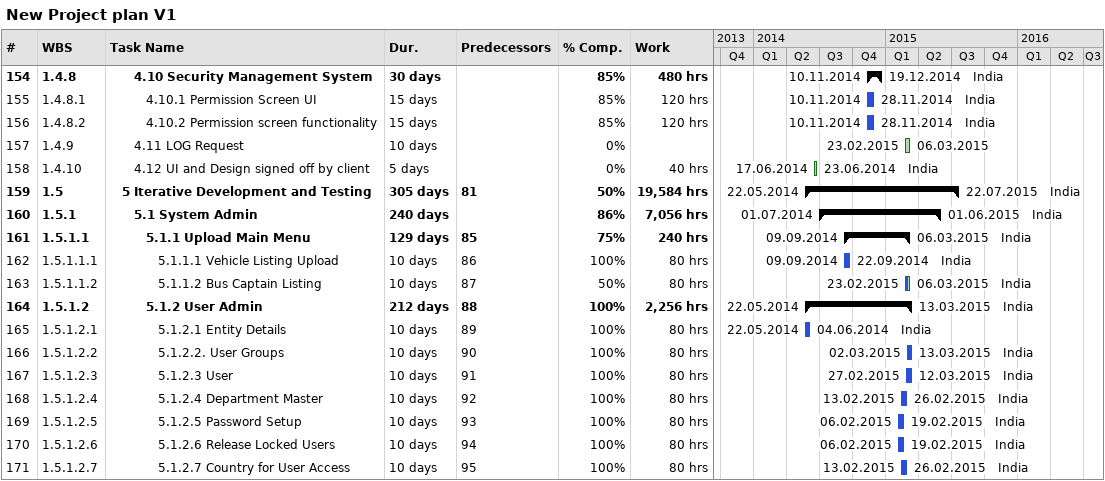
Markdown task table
New Project plan V1

| ID | WBS | Task | Duration | Start | Finish | Predecessors | Resources | % complete | Work (h) |
|---|---|---|---|---|---|---|---|---|---|
| 154 | 1.4.8 | **4.10 Security Management System** | 30d | 2014-11-10 | 2014-12-19 |  | India | 85 | 480 |
| 155 | 1.4.8.1 | 4.10.1 Permission Screen UI | 15d | 2014-11-10 | 2014-11-28 |  | India | 85 | 120 |
| 156 | 1.4.8.2 | 4.10.2 Permission screen functionality | 15d | 2014-11-10 | 2014-11-28 |  | India | 85 | 120 |
| 157 | 1.4.9 | 4.11 LOG Request | 10d | 2015-02-23 | 2015-03-06 |  |  | 0 |  |
| 158 | 1.4.10 | 4.12 UI and Design signed off by client | 5d | 2014-06-17 | 2014-06-23 |  | India | 0 | 40 |
| 159 | 1.5 | **5 Iterative Development and Testing** | 305d | 2014-05-22 | 2015-07-22 | 81 | India | 50 | 19584 |
| 160 | 1.5.1 | **5.1 System Admin** | 240d | 2014-07-01 | 2015-06-01 |  | India | 86 | 7056 |
| 161 | 1.5.1.1 | **5.1.1 Upload Main Menu** | 129d | 2014-09-09 | 2015-03-06 | 85 | India | 75 | 240 |
| 162 | 1.5.1.1.1 | 5.1.1.1 Vehicle Listing Upload | 10d | 2014-09-09 | 2014-09-22 | 86 | India | 100 | 80 |
| 163 | 1.5.1.1.2 | 5.1.1.2 Bus Captain Listing | 10d | 2015-02-23 | 2015-03-06 | 87 | India | 50 | 80 |
| 164 | 1.5.1.2 | **5.1.2 User Admin** | 212d | 2014-05-22 | 2015-03-13 | 88 | India | 100 | 2256 |
| 165 | 1.5.1.2.1 | 5.1.2.1 Entity Details | 10d | 2014-05-22 | 2014-06-04 | 89 | India | 100 | 80 |
| 166 | 1.5.1.2.2 | 5.1.2.2. User Groups | 10d | 2015-03-02 | 2015-03-13 | 90 | India | 100 | 80 |
| 167 | 1.5.1.2.3 | 5.1.2.3 User | 10d | 2015-02-27 | 2015-03-12 | 91 | India | 100 | 80 |
| 168 | 1.5.1.2.4 | 5.1.2.4 Department Master | 10d | 2015-02-13 | 2015-02-26 | 92 | India | 100 | 80 |
| 169 | 1.5.1.2.5 | 5.1.2.5 Password Setup | 10d | 2015-02-06 | 2015-02-19 | 93 | India | 100 | 80 |
| 170 | 1.5.1.2.6 | 5.1.2.6 Release Locked Users | 10d | 2015-02-06 | 2015-02-19 | 94 | India | 100 | 80 |
| 171 | 1.5.1.2.7 | 5.1.2.7 Country for User Access | 10d | 2015-02-13 | 2015-02-26 | 95 | India | 100 | 80 |
